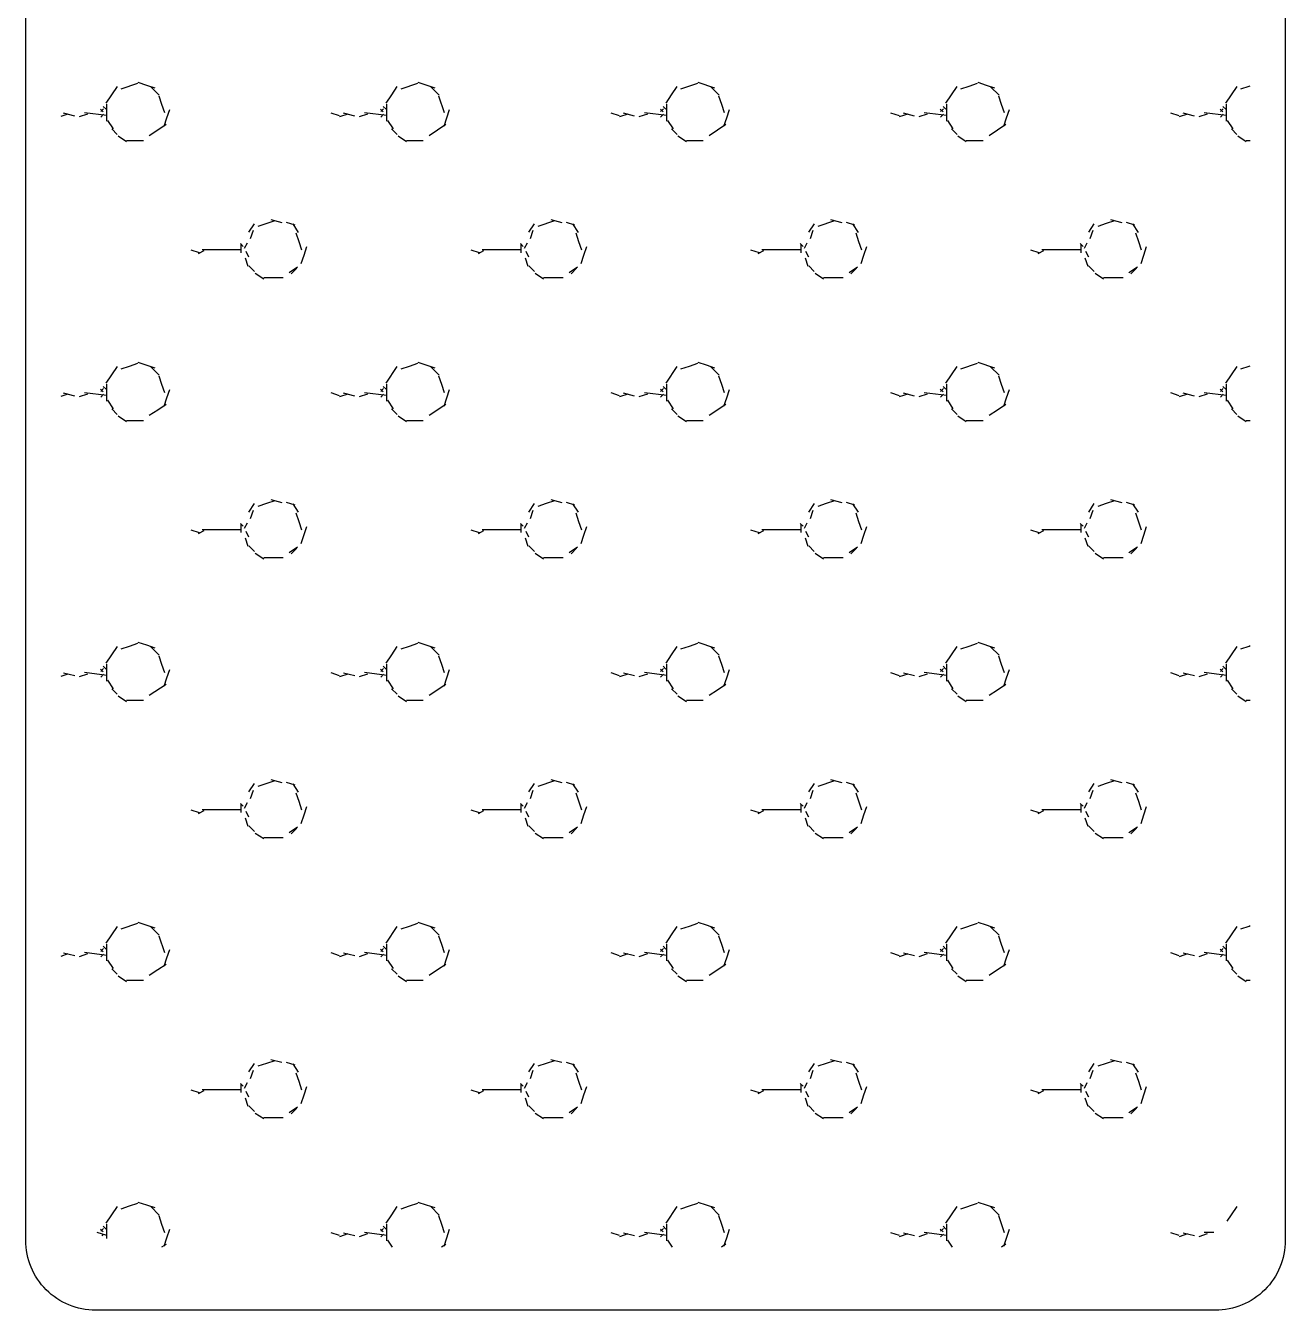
# Model space of a CAD drawing. Header units: inches. Extents: x 8.1 to 50.6, y 12.7 to 37.5.
# Drawn here: x 17.812 to 18.712, y 26.93 to 27.848 of the extents above; entities that cross this region are included whole.
import ezdxf

# ---------------------------------------------------------------- set-up
doc = ezdxf.new("R2010")
doc.units = ezdxf.units.IN
doc.header["$MEASUREMENT"] = 0
doc.layers.add('1', color=1, linetype='Continuous')
doc.layers.add('4', color=4, linetype='Continuous')

msp = doc.modelspace()

# ---------------------------------------------------------------- linework, layer by layer
at = {"layer": '1'}
for p, q in [((17.88035, 27.80264), (17.89235, 27.80664)), ((17.89239, 27.80743), (17.89839, 27.80543)), ((18.08035, 27.80264), (18.09235, 27.80664)), ((18.09239, 27.80743), (18.10439, 27.80343)), ((18.28035, 27.80264), (18.29235, 27.80664)), ((18.29239, 27.80743), (18.30439, 27.80343)), ((18.48635, 27.80464), (18.49235, 27.80664)), ((18.49239, 27.80743), (18.49839, 27.80543)), ((17.86971, 27.79237), (17.87771, 27.80437)), ((17.89839, 27.80543), (17.90439, 27.80343)), ((17.90163, 27.80416), (17.90763, 27.79816)), ((17.90724, 27.79772), (17.90924, 27.79172)), ((18.06971, 27.79237), (18.07371, 27.79837)), ((18.07371, 27.79837), (18.07771, 27.80437)), ((18.10163, 27.80416), (18.10763, 27.79816)), ((18.10724, 27.79772), (18.11124, 27.78572)), ((18.26971, 27.79237), (18.27371, 27.79837)), ((18.27371, 27.79837), (18.27771, 27.80437)), ((18.30163, 27.80416), (18.30763, 27.79816)), ((18.30724, 27.79772), (18.30924, 27.79172)), ((18.46971, 27.79237), (18.47771, 27.80437)), ((18.48035, 27.80264), (18.48635, 27.80464)), ((18.49839, 27.80543), (18.50439, 27.80343)), ((18.50163, 27.80416), (18.50763, 27.79816)), ((18.50724, 27.79772), (18.50924, 27.79172)), ((18.66971, 27.79237), (18.67371, 27.79837)), ((18.67371, 27.79837), (18.67771, 27.80437)), ((18.68035, 27.80264), (18.68635, 27.80464)), ((18.68635, 27.80464), (18.68717, 27.80491)), ((17.86563, 27.78816), (17.86763, 27.78616)), ((17.86784, 27.78852), (17.86584, 27.78652)), ((17.86963, 27.78816), (17.86763, 27.79016)), ((17.87024, 27.77964), (17.87024, 27.79164)), ((17.90924, 27.79172), (17.91124, 27.78572)), ((18.06563, 27.78816), (18.06763, 27.78616)), ((18.06784, 27.78852), (18.06584, 27.78652)), ((18.06963, 27.78816), (18.06763, 27.79016)), ((18.07024, 27.77964), (18.07024, 27.79164)), ((18.26563, 27.78816), (18.26763, 27.78616)), ((18.26784, 27.78852), (18.26584, 27.78652)), ((18.26963, 27.78816), (18.26763, 27.79016)), ((18.27024, 27.77964), (18.27024, 27.79164)), ((18.30924, 27.79172), (18.31124, 27.78572)), ((18.46563, 27.78816), (18.46763, 27.78616)), ((18.46784, 27.78852), (18.46584, 27.78652)), ((18.46963, 27.78816), (18.46763, 27.79016)), ((18.47024, 27.77964), (18.47024, 27.79164)), ((18.50924, 27.79172), (18.51124, 27.78572)), ((18.66563, 27.78816), (18.66763, 27.78616)), ((18.66784, 27.78852), (18.66584, 27.78652)), ((18.66963, 27.78816), (18.66763, 27.79016)), ((18.67024, 27.77964), (18.67024, 27.79164)), ((17.84235, 27.78464), (17.83717, 27.78291)), ((17.84728, 27.78326), (17.83928, 27.78526)), ((17.85635, 27.78464), (17.85035, 27.78264)), ((17.87024, 27.78364), (17.85424, 27.78564)), ((17.86584, 27.78252), (17.86784, 27.78452)), ((17.87496, 27.77417), (17.87096, 27.78017)), ((17.91283, 27.78172), (17.91083, 27.77572)), ((17.91483, 27.78772), (17.91283, 27.78172)), ((18.03639, 27.78343), (18.03039, 27.78543)), ((18.04235, 27.78464), (18.03635, 27.78264)), ((18.04728, 27.78326), (18.03928, 27.78526)), ((18.05635, 27.78464), (18.05035, 27.78264)), ((18.07024, 27.78364), (18.05424, 27.78564)), ((18.06584, 27.78252), (18.06784, 27.78452)), ((18.07496, 27.77417), (18.07096, 27.78017)), ((18.11283, 27.78172), (18.11083, 27.77572)), ((18.11483, 27.78772), (18.11283, 27.78172)), ((18.23639, 27.78343), (18.23039, 27.78543)), ((18.24235, 27.78464), (18.23635, 27.78264)), ((18.24728, 27.78326), (18.23928, 27.78526)), ((18.25635, 27.78464), (18.25035, 27.78264)), ((18.27024, 27.78364), (18.25424, 27.78564)), ((18.26584, 27.78252), (18.26784, 27.78452)), ((18.27496, 27.77417), (18.27096, 27.78017)), ((18.31283, 27.78172), (18.31083, 27.77572)), ((18.31483, 27.78772), (18.31283, 27.78172)), ((18.43639, 27.78343), (18.43039, 27.78543)), ((18.44235, 27.78464), (18.43635, 27.78264)), ((18.44728, 27.78326), (18.43928, 27.78526)), ((18.45635, 27.78464), (18.45035, 27.78264)), ((18.47024, 27.78364), (18.45424, 27.78564)), ((18.46584, 27.78252), (18.46784, 27.78452)), ((18.47496, 27.77417), (18.47096, 27.78017)), ((18.51283, 27.78172), (18.51083, 27.77572)), ((18.51483, 27.78772), (18.51283, 27.78172)), ((18.63639, 27.78343), (18.63039, 27.78543)), ((18.64235, 27.78464), (18.63635, 27.78264)), ((18.64728, 27.78326), (18.63928, 27.78526)), ((18.65635, 27.78464), (18.65035, 27.78264)), ((18.67024, 27.78364), (18.65424, 27.78564)), ((18.66584, 27.78252), (18.66784, 27.78452)), ((18.67496, 27.77417), (18.67096, 27.78017)), ((17.87763, 27.77016), (17.87363, 27.77416)), ((17.90648, 27.77323), (17.90048, 27.76923)), ((17.91248, 27.77723), (17.90648, 27.77323)), ((18.07763, 27.77016), (18.07363, 27.77416)), ((18.11248, 27.77723), (18.10048, 27.76923)), ((18.27763, 27.77016), (18.27363, 27.77416)), ((18.31248, 27.77723), (18.30048, 27.76923)), ((18.47763, 27.77016), (18.47363, 27.77416)), ((18.50648, 27.77323), (18.50048, 27.76923)), ((18.51248, 27.77723), (18.50648, 27.77323)), ((18.67763, 27.77016), (18.67363, 27.77416)), ((17.88424, 27.76481), (17.87824, 27.76881)), ((17.89624, 27.76564), (17.88424, 27.76564)), ((18.08424, 27.7648), (18.07823, 27.76881)), ((18.09624, 27.76564), (18.08424, 27.76564)), ((18.28423, 27.7648), (18.27823, 27.7688)), ((18.29624, 27.76564), (18.28424, 27.76564)), ((18.48423, 27.7648), (18.47823, 27.7688)), ((18.49624, 27.76564), (18.48424, 27.76564)), ((18.68423, 27.7648), (18.67823, 27.7688)), ((18.68717, 27.76564), (18.68424, 27.76564)), ((17.97171, 27.70037), (17.97571, 27.70637)), ((17.97835, 27.70464), (17.99035, 27.70864)), ((17.98728, 27.70926), (17.99528, 27.70726)), ((17.99839, 27.70743), (18.00439, 27.70543)), ((18.00296, 27.70617), (18.00696, 27.70017)), ((18.17171, 27.70037), (18.17571, 27.70637)), ((18.17835, 27.70464), (18.19035, 27.70864)), ((18.18728, 27.70926), (18.19528, 27.70726)), ((18.19839, 27.70743), (18.20439, 27.70543)), ((18.20296, 27.70617), (18.20696, 27.70017)), ((18.37171, 27.70037), (18.37571, 27.70637)), ((18.37835, 27.70464), (18.39035, 27.70864)), ((18.38728, 27.70926), (18.39528, 27.70726)), ((18.39839, 27.70743), (18.40439, 27.70543)), ((18.40296, 27.70617), (18.40696, 27.70017)), ((18.57171, 27.70037), (18.57571, 27.70637)), ((18.57835, 27.70464), (18.58435, 27.70664)), ((18.58435, 27.70664), (18.59035, 27.70864)), ((18.58728, 27.70926), (18.59528, 27.70726)), ((18.59839, 27.70743), (18.60439, 27.70543)), ((18.60296, 27.70617), (18.60696, 27.70017)), ((17.97283, 27.69572), (17.97483, 27.70172)), ((18.00524, 27.69972), (18.00724, 27.69372)), ((18.17283, 27.69572), (18.17483, 27.70172)), ((18.20524, 27.69972), (18.20724, 27.69372)), ((18.37283, 27.69572), (18.37483, 27.70172)), ((18.40524, 27.69972), (18.40724, 27.69372)), ((18.57283, 27.69572), (18.57483, 27.70172)), ((18.60524, 27.69972), (18.60724, 27.69372)), ((17.93639, 27.68543), (17.93039, 27.68743)), ((17.96624, 27.68764), (17.93824, 27.68764)), ((17.96763, 27.69016), (17.96563, 27.69216)), ((17.96624, 27.68564), (17.96624, 27.69164)), ((17.96862, 27.68877), (17.97062, 27.69277)), ((18.00724, 27.69372), (18.00924, 27.68772)), ((18.01283, 27.68972), (18.01083, 27.68372)), ((18.13639, 27.68543), (18.13039, 27.68743)), ((18.16624, 27.68764), (18.13824, 27.68764)), ((18.16763, 27.69016), (18.16563, 27.69216)), ((18.16624, 27.68564), (18.16624, 27.69164)), ((18.16862, 27.68877), (18.17062, 27.69277)), ((18.20724, 27.69372), (18.20924, 27.68772)), ((18.21283, 27.68972), (18.21083, 27.68372)), ((18.33639, 27.68543), (18.33039, 27.68743)), ((18.36624, 27.68764), (18.33824, 27.68764)), ((18.36763, 27.69016), (18.36563, 27.69216)), ((18.36624, 27.68564), (18.36624, 27.69164)), ((18.36862, 27.68877), (18.37063, 27.69277)), ((18.40724, 27.69372), (18.40924, 27.68772)), ((18.41283, 27.68972), (18.41083, 27.68372)), ((18.53639, 27.68543), (18.53039, 27.68743)), ((18.56624, 27.68764), (18.53824, 27.68764)), ((18.56763, 27.69016), (18.56563, 27.69216)), ((18.56624, 27.68564), (18.56624, 27.69164)), ((18.56863, 27.68877), (18.57063, 27.69277)), ((18.60724, 27.69372), (18.60924, 27.68772)), ((18.61283, 27.68972), (18.61083, 27.68372)), ((17.93937, 27.68686), (17.93537, 27.68486)), ((17.96624, 27.68564), (17.96624, 27.68564)), ((17.97124, 27.67572), (17.96924, 27.68172)), ((17.97168, 27.68248), (17.96968, 27.68648)), ((18.01083, 27.68372), (18.00883, 27.67772)), ((18.13937, 27.68686), (18.13537, 27.68486)), ((18.16624, 27.68564), (18.16624, 27.68564)), ((18.17124, 27.67572), (18.16924, 27.68172)), ((18.17168, 27.68248), (18.16968, 27.68648)), ((18.21083, 27.68372), (18.20883, 27.67772)), ((18.33937, 27.68686), (18.33537, 27.68486)), ((18.36624, 27.68564), (18.36624, 27.68564)), ((18.37124, 27.67572), (18.36924, 27.68172)), ((18.37168, 27.68248), (18.36968, 27.68648)), ((18.41083, 27.68372), (18.40883, 27.67772)), ((18.53937, 27.68686), (18.53537, 27.68486)), ((18.56624, 27.68564), (18.56624, 27.68564)), ((18.57124, 27.67572), (18.56924, 27.68172)), ((18.57168, 27.68248), (18.56968, 27.68648)), ((18.61083, 27.68372), (18.60883, 27.67772)), ((17.97563, 27.67216), (17.97163, 27.67616)), ((17.98224, 27.66681), (17.97624, 27.67081)), ((18.00648, 27.67523), (18.00048, 27.67123)), ((18.00584, 27.67452), (18.00184, 27.67052)), ((18.17563, 27.67216), (18.17163, 27.67616)), ((18.18224, 27.6668), (18.17623, 27.67081)), ((18.20648, 27.67523), (18.20048, 27.67123)), ((18.20584, 27.67452), (18.20184, 27.67052)), ((18.37563, 27.67216), (18.37163, 27.67616)), ((18.38223, 27.6668), (18.37623, 27.6708)), ((18.40648, 27.67523), (18.40048, 27.67123)), ((18.40584, 27.67452), (18.40184, 27.67052)), ((18.57563, 27.67216), (18.57163, 27.67616)), ((18.58223, 27.6668), (18.57623, 27.6708)), ((18.60648, 27.67523), (18.60048, 27.67123)), ((18.60584, 27.67452), (18.60184, 27.67052)), ((17.99624, 27.66764), (17.98224, 27.66764)), ((18.19624, 27.66764), (18.18224, 27.66764)), ((18.39624, 27.66764), (18.38224, 27.66764)), ((18.59624, 27.66764), (18.58224, 27.66764)), ((17.88035, 27.60264), (17.88635, 27.60464)), ((17.88635, 27.60464), (17.89235, 27.60664)), ((17.89239, 27.60743), (17.90439, 27.60343)), ((18.08035, 27.60264), (18.08635, 27.60464)), ((18.08635, 27.60464), (18.09235, 27.60664)), ((18.09239, 27.60743), (18.10439, 27.60343)), ((18.28035, 27.60264), (18.28635, 27.60464)), ((18.28635, 27.60464), (18.29235, 27.60664)), ((18.29239, 27.60743), (18.29839, 27.60543)), ((18.29839, 27.60543), (18.30439, 27.60343)), ((18.48035, 27.60264), (18.49235, 27.60664)), ((18.49239, 27.60743), (18.50439, 27.60343)), ((18.68035, 27.60264), (18.68635, 27.60464)), ((18.68635, 27.60464), (18.68717, 27.60491)), ((17.86971, 27.59237), (17.87371, 27.59837)), ((17.87371, 27.59837), (17.87771, 27.60437)), ((17.90163, 27.60416), (17.90763, 27.59816)), ((17.90724, 27.59772), (17.90924, 27.59172)), ((18.06971, 27.59237), (18.07771, 27.60437)), ((18.10163, 27.60416), (18.10763, 27.59816)), ((18.10724, 27.59772), (18.10924, 27.59172)), ((18.26971, 27.59237), (18.27771, 27.60437)), ((18.30163, 27.60416), (18.30763, 27.59816)), ((18.30724, 27.59772), (18.30924, 27.59172)), ((18.46971, 27.59237), (18.47371, 27.59837)), ((18.47371, 27.59837), (18.47771, 27.60437)), ((18.50163, 27.60416), (18.50763, 27.59816)), ((18.50724, 27.59772), (18.50924, 27.59172)), ((18.66971, 27.59237), (18.67371, 27.59837)), ((18.67371, 27.59837), (18.67771, 27.60437)), ((17.86563, 27.58816), (17.86763, 27.58616)), ((17.86784, 27.58852), (17.86584, 27.58652)), ((17.86963, 27.58816), (17.86763, 27.59016)), ((17.87024, 27.57964), (17.87024, 27.59164)), ((17.90924, 27.59172), (17.91124, 27.58572)), ((17.91483, 27.58772), (17.91283, 27.58172)), ((18.06563, 27.58816), (18.06763, 27.58616)), ((18.06784, 27.58852), (18.06584, 27.58652)), ((18.06963, 27.58816), (18.06763, 27.59016)), ((18.07024, 27.57964), (18.07024, 27.59164)), ((18.10924, 27.59172), (18.11124, 27.58572)), ((18.11483, 27.58772), (18.11283, 27.58172)), ((18.26563, 27.58816), (18.26763, 27.58616)), ((18.26784, 27.58852), (18.26584, 27.58652)), ((18.26963, 27.58816), (18.26763, 27.59016)), ((18.27024, 27.57964), (18.27024, 27.59164)), ((18.30924, 27.59172), (18.31124, 27.58572)), ((18.31483, 27.58772), (18.31283, 27.58172)), ((18.46563, 27.58816), (18.46763, 27.58616)), ((18.46784, 27.58852), (18.46584, 27.58652)), ((18.46963, 27.58816), (18.46763, 27.59016)), ((18.47024, 27.57964), (18.47024, 27.59164)), ((18.50924, 27.59172), (18.51124, 27.58572)), ((18.51483, 27.58772), (18.51283, 27.58172)), ((18.66563, 27.58816), (18.66763, 27.58616)), ((18.66784, 27.58852), (18.66584, 27.58652)), ((18.66963, 27.58816), (18.66763, 27.59016)), ((18.67024, 27.57964), (18.67024, 27.59164)), ((17.84235, 27.58464), (17.83717, 27.58291)), ((17.84728, 27.58326), (17.83928, 27.58526)), ((17.85635, 27.58464), (17.85035, 27.58264)), ((17.87024, 27.58364), (17.85424, 27.58564)), ((17.86584, 27.58252), (17.86784, 27.58452)), ((17.87496, 27.57417), (17.87096, 27.58017)), ((17.91248, 27.57723), (17.90648, 27.57323)), ((17.91283, 27.58172), (17.91083, 27.57572)), ((18.03639, 27.58343), (18.03039, 27.58543)), ((18.04235, 27.58464), (18.03635, 27.58264)), ((18.04728, 27.58326), (18.03928, 27.58526)), ((18.05635, 27.58464), (18.05035, 27.58264)), ((18.07024, 27.58364), (18.05424, 27.58564)), ((18.06584, 27.58252), (18.06784, 27.58452)), ((18.07496, 27.57417), (18.07096, 27.58017)), ((18.11248, 27.57723), (18.10048, 27.56923)), ((18.11283, 27.58172), (18.11083, 27.57572)), ((18.23639, 27.58343), (18.23039, 27.58543)), ((18.24235, 27.58464), (18.23635, 27.58264)), ((18.24728, 27.58326), (18.23928, 27.58526)), ((18.25635, 27.58464), (18.25035, 27.58264)), ((18.27024, 27.58364), (18.25424, 27.58564)), ((18.26584, 27.58252), (18.26784, 27.58452)), ((18.27496, 27.57417), (18.27096, 27.58017)), ((18.31248, 27.57723), (18.30048, 27.56923)), ((18.31283, 27.58172), (18.31083, 27.57572)), ((18.43639, 27.58343), (18.43039, 27.58543)), ((18.44235, 27.58464), (18.43635, 27.58264)), ((18.44728, 27.58326), (18.43928, 27.58526)), ((18.45635, 27.58464), (18.45035, 27.58264)), ((18.47024, 27.58364), (18.45424, 27.58564)), ((18.46584, 27.58252), (18.46784, 27.58452)), ((18.47496, 27.57417), (18.47096, 27.58017)), ((18.51248, 27.57723), (18.50648, 27.57323)), ((18.51283, 27.58172), (18.51083, 27.57572)), ((18.63639, 27.58343), (18.63039, 27.58543)), ((18.64235, 27.58464), (18.63635, 27.58264)), ((18.64728, 27.58326), (18.63928, 27.58526)), ((18.65635, 27.58464), (18.65035, 27.58264)), ((18.67024, 27.58364), (18.65424, 27.58564)), ((18.66584, 27.58252), (18.66784, 27.58452)), ((18.67496, 27.57417), (18.67096, 27.58017)), ((17.87763, 27.57016), (17.87363, 27.57416)), ((17.88424, 27.56481), (17.87824, 27.56881)), ((17.90648, 27.57323), (17.90048, 27.56923)), ((18.07763, 27.57016), (18.07363, 27.57416)), ((18.08424, 27.5648), (18.07823, 27.5688)), ((18.27763, 27.57016), (18.27363, 27.57416)), ((18.28423, 27.5648), (18.27823, 27.5688)), ((18.47763, 27.57016), (18.47363, 27.57416)), ((18.48423, 27.5648), (18.47823, 27.5688)), ((18.50648, 27.57323), (18.50048, 27.56923)), ((18.67763, 27.57016), (18.67363, 27.57416)), ((18.68423, 27.5648), (18.67823, 27.5688)), ((17.89624, 27.56564), (17.88424, 27.56564)), ((18.09624, 27.56564), (18.08424, 27.56564)), ((18.29624, 27.56564), (18.28424, 27.56564)), ((18.49624, 27.56564), (18.48424, 27.56564)), ((18.68717, 27.56564), (18.68424, 27.56564)), ((17.97171, 27.50037), (17.97571, 27.50637)), ((17.97835, 27.50464), (17.98435, 27.50664)), ((17.98435, 27.50664), (17.99035, 27.50864)), ((17.98728, 27.50926), (17.99528, 27.50726)), ((17.99839, 27.50743), (18.00439, 27.50543)), ((18.00296, 27.50617), (18.00696, 27.50017)), ((18.17171, 27.50037), (18.17571, 27.50637)), ((18.17835, 27.50464), (18.18435, 27.50664)), ((18.18435, 27.50664), (18.19035, 27.50864)), ((18.18728, 27.50926), (18.19528, 27.50726)), ((18.19839, 27.50743), (18.20439, 27.50543)), ((18.20296, 27.50617), (18.20696, 27.50017)), ((18.37171, 27.50037), (18.37571, 27.50637)), ((18.37835, 27.50464), (18.38435, 27.50664)), ((18.38435, 27.50664), (18.39035, 27.50864)), ((18.38728, 27.50926), (18.39528, 27.50726)), ((18.39839, 27.50743), (18.40439, 27.50543)), ((18.40296, 27.50617), (18.40696, 27.50017)), ((18.57171, 27.50037), (18.57571, 27.50637)), ((18.57835, 27.50464), (18.58435, 27.50664)), ((18.58435, 27.50664), (18.59035, 27.50864)), ((18.58728, 27.50926), (18.59528, 27.50726)), ((18.59839, 27.50743), (18.60439, 27.50543)), ((18.60296, 27.50617), (18.60696, 27.50017)), ((17.97283, 27.49572), (17.97483, 27.50172)), ((18.00524, 27.49972), (18.00724, 27.49372)), ((18.17283, 27.49572), (18.17483, 27.50172)), ((18.20524, 27.49972), (18.20724, 27.49372)), ((18.37283, 27.49572), (18.37483, 27.50172)), ((18.40524, 27.49972), (18.40724, 27.49372)), ((18.57283, 27.49572), (18.57483, 27.50172)), ((18.60524, 27.49972), (18.60924, 27.48772)), ((17.93639, 27.48543), (17.93039, 27.48743)), ((17.93937, 27.48686), (17.93537, 27.48486)), ((17.96624, 27.48764), (17.93824, 27.48764)), ((17.96763, 27.49016), (17.96563, 27.49216)), ((17.96624, 27.48564), (17.96624, 27.49164)), ((17.96624, 27.48564), (17.96624, 27.48564)), ((17.96862, 27.48877), (17.97062, 27.49277)), ((17.97168, 27.48248), (17.96968, 27.48648)), ((18.00724, 27.49372), (18.00924, 27.48772)), ((18.01283, 27.48972), (18.00883, 27.47772)), ((18.13639, 27.48543), (18.13039, 27.48743)), ((18.13937, 27.48686), (18.13537, 27.48486)), ((18.16624, 27.48764), (18.13824, 27.48764)), ((18.16763, 27.49016), (18.16563, 27.49216)), ((18.16624, 27.48564), (18.16624, 27.49164)), ((18.16624, 27.48564), (18.16624, 27.48564)), ((18.16862, 27.48877), (18.17062, 27.49277)), ((18.17168, 27.48248), (18.16968, 27.48648)), ((18.20724, 27.49372), (18.20924, 27.48772)), ((18.21283, 27.48972), (18.21083, 27.48372)), ((18.33639, 27.48543), (18.33039, 27.48743)), ((18.33937, 27.48686), (18.33537, 27.48486)), ((18.36624, 27.48764), (18.33824, 27.48764)), ((18.36763, 27.49016), (18.36563, 27.49216)), ((18.36624, 27.48564), (18.36624, 27.49164)), ((18.36624, 27.48564), (18.36624, 27.48564)), ((18.36862, 27.48877), (18.37063, 27.49277)), ((18.37168, 27.48248), (18.36968, 27.48648)), ((18.40724, 27.49372), (18.40924, 27.48772)), ((18.41283, 27.48972), (18.41083, 27.48372)), ((18.53639, 27.48543), (18.53039, 27.48743)), ((18.53937, 27.48686), (18.53537, 27.48486)), ((18.56624, 27.48764), (18.53824, 27.48764)), ((18.56763, 27.49016), (18.56563, 27.49216)), ((18.56624, 27.48564), (18.56624, 27.49164)), ((18.56624, 27.48564), (18.56624, 27.48564)), ((18.56863, 27.48877), (18.57063, 27.49277)), ((18.57168, 27.48248), (18.56968, 27.48648)), ((18.61283, 27.48972), (18.61083, 27.48372)), ((17.97124, 27.47572), (17.96924, 27.48172)), ((17.97563, 27.47216), (17.97163, 27.47616)), ((18.17124, 27.47572), (18.16924, 27.48172)), ((18.17563, 27.47216), (18.17163, 27.47616)), ((18.21083, 27.48372), (18.20883, 27.47772)), ((18.37124, 27.47572), (18.36924, 27.48172)), ((18.37563, 27.47216), (18.37163, 27.47616)), ((18.41083, 27.48372), (18.40883, 27.47772)), ((18.57124, 27.47572), (18.56924, 27.48172)), ((18.57563, 27.47216), (18.57163, 27.47616)), ((18.61083, 27.48372), (18.60883, 27.47772)), ((17.98224, 27.46681), (17.97624, 27.47081)), ((17.99624, 27.46764), (17.98224, 27.46764)), ((18.00648, 27.47523), (18.00048, 27.47123)), ((18.00584, 27.47452), (18.00184, 27.47052)), ((18.18224, 27.4668), (18.17623, 27.4708)), ((18.19624, 27.46764), (18.18224, 27.46764)), ((18.20648, 27.47523), (18.20048, 27.47123)), ((18.20584, 27.47452), (18.20184, 27.47052)), ((18.38223, 27.4668), (18.37623, 27.4708)), ((18.39624, 27.46764), (18.38224, 27.46764)), ((18.40648, 27.47523), (18.40048, 27.47123)), ((18.40584, 27.47452), (18.40184, 27.47052)), ((18.58223, 27.4668), (18.57623, 27.4708)), ((18.59624, 27.46764), (18.58224, 27.46764)), ((18.60648, 27.47523), (18.60048, 27.47123)), ((18.60584, 27.47452), (18.60184, 27.47052)), ((17.87371, 27.39837), (17.87771, 27.40437)), ((17.88035, 27.40264), (17.88635, 27.40464)), ((17.88635, 27.40464), (17.89235, 27.40664)), ((17.89239, 27.40743), (17.89839, 27.40543)), ((17.89839, 27.40543), (17.90439, 27.40343)), ((17.90163, 27.40416), (17.90763, 27.39816)), ((18.07371, 27.39837), (18.07771, 27.40437)), ((18.08035, 27.40264), (18.08635, 27.40464)), ((18.08635, 27.40464), (18.09235, 27.40664)), ((18.09239, 27.40743), (18.10439, 27.40343)), ((18.10163, 27.40416), (18.10763, 27.39816)), ((18.27371, 27.39837), (18.27771, 27.40437)), ((18.28035, 27.40264), (18.28635, 27.40464)), ((18.28635, 27.40464), (18.29235, 27.40664)), ((18.29239, 27.40743), (18.30439, 27.40343)), ((18.30163, 27.40416), (18.30763, 27.39816)), ((18.47371, 27.39837), (18.47771, 27.40437)), ((18.48035, 27.40264), (18.48635, 27.40464)), ((18.48635, 27.40464), (18.49235, 27.40664)), ((18.49239, 27.40743), (18.50439, 27.40343)), ((18.50163, 27.40416), (18.50763, 27.39816)), ((18.67371, 27.39837), (18.67771, 27.40437)), ((18.68035, 27.40264), (18.68635, 27.40464)), ((18.68635, 27.40464), (18.68717, 27.40491)), ((17.86971, 27.39237), (17.87371, 27.39837)), ((17.90724, 27.39772), (17.90924, 27.39172)), ((18.06971, 27.39237), (18.07371, 27.39837)), ((18.10724, 27.39772), (18.10924, 27.39172)), ((18.26971, 27.39237), (18.27371, 27.39837)), ((18.30724, 27.39772), (18.30924, 27.39172)), ((18.46971, 27.39237), (18.47371, 27.39837)), ((18.50724, 27.39772), (18.50924, 27.39172)), ((18.66971, 27.39237), (18.67371, 27.39837)), ((17.84235, 27.38464), (17.83717, 27.38291)), ((17.84728, 27.38326), (17.83928, 27.38526)), ((17.85635, 27.38464), (17.85035, 27.38264)), ((17.87024, 27.38364), (17.85424, 27.38564)), ((17.86563, 27.38816), (17.86763, 27.38616)), ((17.86784, 27.38852), (17.86584, 27.38652)), ((17.86584, 27.38252), (17.86784, 27.38452)), ((17.86963, 27.38816), (17.86763, 27.39016)), ((17.87024, 27.37964), (17.87024, 27.39164)), ((17.90924, 27.39172), (17.91124, 27.38572)), ((17.91483, 27.38772), (17.91283, 27.38172)), ((18.03639, 27.38343), (18.03039, 27.38543)), ((18.04235, 27.38464), (18.03635, 27.38264)), ((18.04728, 27.38326), (18.03928, 27.38526)), ((18.05635, 27.38464), (18.05035, 27.38264)), ((18.07024, 27.38364), (18.05424, 27.38564)), ((18.06563, 27.38816), (18.06763, 27.38616)), ((18.06784, 27.38852), (18.06584, 27.38652)), ((18.06584, 27.38252), (18.06784, 27.38452)), ((18.06963, 27.38816), (18.06763, 27.39016)), ((18.07024, 27.37964), (18.07024, 27.39164)), ((18.10924, 27.39172), (18.11124, 27.38572)), ((18.11483, 27.38772), (18.11283, 27.38172)), ((18.23639, 27.38343), (18.23039, 27.38543)), ((18.24235, 27.38464), (18.23635, 27.38264)), ((18.24728, 27.38326), (18.23928, 27.38526)), ((18.25635, 27.38464), (18.25035, 27.38264)), ((18.27024, 27.38364), (18.25424, 27.38564)), ((18.26563, 27.38816), (18.26763, 27.38616)), ((18.26784, 27.38852), (18.26584, 27.38652)), ((18.26584, 27.38252), (18.26784, 27.38452)), ((18.26963, 27.38816), (18.26763, 27.39016)), ((18.27024, 27.37964), (18.27024, 27.39164)), ((18.30924, 27.39172), (18.31124, 27.38572)), ((18.31483, 27.38772), (18.31283, 27.38172)), ((18.43639, 27.38343), (18.43039, 27.38543)), ((18.44235, 27.38464), (18.43635, 27.38264)), ((18.44728, 27.38326), (18.43928, 27.38526)), ((18.45635, 27.38464), (18.45035, 27.38264)), ((18.47024, 27.38364), (18.45424, 27.38564)), ((18.46563, 27.38816), (18.46763, 27.38616)), ((18.46784, 27.38852), (18.46584, 27.38652)), ((18.46584, 27.38252), (18.46784, 27.38452)), ((18.46963, 27.38816), (18.46763, 27.39016)), ((18.47024, 27.37964), (18.47024, 27.39164)), ((18.50924, 27.39172), (18.51124, 27.38572)), ((18.51483, 27.38772), (18.51283, 27.38172)), ((18.63639, 27.38343), (18.63039, 27.38543)), ((18.64235, 27.38464), (18.63635, 27.38264)), ((18.64728, 27.38326), (18.63928, 27.38526)), ((18.65635, 27.38464), (18.65035, 27.38264)), ((18.67024, 27.38364), (18.65424, 27.38564)), ((18.66563, 27.38816), (18.66763, 27.38616)), ((18.66784, 27.38852), (18.66584, 27.38652)), ((18.66584, 27.38252), (18.66784, 27.38452)), ((18.66963, 27.38816), (18.66763, 27.39016)), ((18.67024, 27.37964), (18.67024, 27.39164)), ((17.87496, 27.37417), (17.87096, 27.38017)), ((17.91248, 27.37723), (17.90048, 27.36923)), ((17.91283, 27.38172), (17.91083, 27.37572)), ((18.07496, 27.37417), (18.07096, 27.38017)), ((18.11248, 27.37723), (18.10048, 27.36923)), ((18.11283, 27.38172), (18.11083, 27.37572)), ((18.27496, 27.37417), (18.27096, 27.38017)), ((18.31248, 27.37723), (18.30648, 27.37323)), ((18.31283, 27.38172), (18.31083, 27.37572)), ((18.47496, 27.37417), (18.47096, 27.38017)), ((18.51248, 27.37724), (18.50648, 27.37323)), ((18.51283, 27.38172), (18.51083, 27.37572)), ((18.67496, 27.37417), (18.67096, 27.38017)), ((17.87763, 27.37016), (17.87363, 27.37416)), ((17.88424, 27.3648), (17.87824, 27.36881)), ((18.07763, 27.37016), (18.07363, 27.37416)), ((18.08424, 27.3648), (18.07823, 27.3688)), ((18.27763, 27.37016), (18.27363, 27.37416)), ((18.28423, 27.3648), (18.27823, 27.3688)), ((18.30648, 27.37323), (18.30048, 27.36923)), ((18.47763, 27.37016), (18.47363, 27.37416)), ((18.48423, 27.3648), (18.47823, 27.3688)), ((18.50648, 27.37323), (18.50048, 27.36923)), ((18.67763, 27.37016), (18.67363, 27.37416)), ((18.68423, 27.3648), (18.67823, 27.3688)), ((17.89624, 27.36564), (17.88424, 27.36564)), ((18.09624, 27.36564), (18.08424, 27.36564)), ((18.29624, 27.36564), (18.28424, 27.36564)), ((18.49624, 27.36564), (18.48424, 27.36564)), ((18.68717, 27.36564), (18.68424, 27.36564)), ((17.97171, 27.30037), (17.97571, 27.30637)), ((17.97283, 27.29572), (17.97483, 27.30172)), ((17.97835, 27.30464), (17.99035, 27.30864)), ((17.98728, 27.30926), (17.99528, 27.30726)), ((17.99839, 27.30743), (18.00439, 27.30543)), ((18.00296, 27.30617), (18.00696, 27.30017)), ((18.17171, 27.30037), (18.17571, 27.30637)), ((18.17283, 27.29572), (18.17483, 27.30172)), ((18.17835, 27.30464), (18.19035, 27.30864)), ((18.18728, 27.30926), (18.19528, 27.30726)), ((18.19839, 27.30743), (18.20439, 27.30543)), ((18.20296, 27.30617), (18.20696, 27.30017)), ((18.37171, 27.30037), (18.37571, 27.30637)), ((18.37283, 27.29572), (18.37483, 27.30172)), ((18.37835, 27.30464), (18.39035, 27.30864)), ((18.38728, 27.30926), (18.39528, 27.30726)), ((18.39839, 27.30743), (18.40439, 27.30543)), ((18.40296, 27.30617), (18.40696, 27.30017)), ((18.57171, 27.30037), (18.57571, 27.30637)), ((18.57283, 27.29572), (18.57483, 27.30172)), ((18.57835, 27.30464), (18.58435, 27.30664)), ((18.58435, 27.30664), (18.59035, 27.30864)), ((18.58728, 27.30926), (18.59528, 27.30726)), ((18.59839, 27.30743), (18.60439, 27.30543)), ((18.60296, 27.30617), (18.60696, 27.30017)), ((17.96862, 27.28877), (17.97062, 27.29277)), ((18.00524, 27.29972), (18.00724, 27.29372)), ((18.00724, 27.29372), (18.00924, 27.28772)), ((18.16862, 27.28877), (18.17062, 27.29277)), ((18.20524, 27.29972), (18.20924, 27.28772)), ((18.36862, 27.28877), (18.37063, 27.29277)), ((18.40524, 27.29972), (18.40924, 27.28772)), ((18.56863, 27.28877), (18.57063, 27.29277)), ((18.60524, 27.29972), (18.60724, 27.29372)), ((18.60724, 27.29372), (18.60924, 27.28772)), ((17.93639, 27.28543), (17.93039, 27.28743)), ((17.93937, 27.28686), (17.93537, 27.28486)), ((17.96624, 27.28764), (17.93824, 27.28764)), ((17.96763, 27.29016), (17.96563, 27.29216)), ((17.96624, 27.28564), (17.96624, 27.29164)), ((17.96624, 27.28564), (17.96624, 27.28564)), ((17.97168, 27.28248), (17.96968, 27.28648)), ((18.01083, 27.28372), (18.00883, 27.27772)), ((18.01283, 27.28972), (18.01083, 27.28372)), ((18.13639, 27.28543), (18.13039, 27.28743)), ((18.13937, 27.28686), (18.13537, 27.28486)), ((18.16624, 27.28764), (18.13824, 27.28764)), ((18.16763, 27.29016), (18.16563, 27.29216)), ((18.16624, 27.28564), (18.16624, 27.29164)), ((18.16624, 27.28564), (18.16624, 27.28564)), ((18.17168, 27.28248), (18.16968, 27.28648)), ((18.21083, 27.28372), (18.20883, 27.27772)), ((18.21283, 27.28972), (18.21083, 27.28372)), ((18.33639, 27.28543), (18.33039, 27.28743)), ((18.33937, 27.28686), (18.33537, 27.28486)), ((18.36624, 27.28764), (18.33824, 27.28764)), ((18.36763, 27.29016), (18.36563, 27.29216)), ((18.36624, 27.28564), (18.36624, 27.29164)), ((18.36624, 27.28564), (18.36624, 27.28564)), ((18.37168, 27.28248), (18.36968, 27.28648)), ((18.41083, 27.28372), (18.40883, 27.27772)), ((18.41283, 27.28972), (18.41083, 27.28372)), ((18.53639, 27.28543), (18.53039, 27.28743)), ((18.53937, 27.28686), (18.53537, 27.28486)), ((18.56624, 27.28764), (18.53824, 27.28764)), ((18.56763, 27.29016), (18.56563, 27.29216)), ((18.56624, 27.28564), (18.56624, 27.29164)), ((18.56624, 27.28564), (18.56624, 27.28564)), ((18.57168, 27.28248), (18.56968, 27.28648)), ((18.61083, 27.28372), (18.60883, 27.27772)), ((18.61283, 27.28972), (18.61083, 27.28372)), ((17.97124, 27.27572), (17.96924, 27.28172)), ((17.97563, 27.27216), (17.97163, 27.27616)), ((18.00648, 27.27523), (18.00048, 27.27123)), ((18.00584, 27.27452), (18.00184, 27.27052)), ((18.17124, 27.27572), (18.16924, 27.28172)), ((18.17563, 27.27216), (18.17163, 27.27616)), ((18.20648, 27.27523), (18.20048, 27.27123)), ((18.20584, 27.27452), (18.20184, 27.27052)), ((18.37124, 27.27572), (18.36924, 27.28172)), ((18.37563, 27.27216), (18.37163, 27.27616)), ((18.40648, 27.27523), (18.40048, 27.27123)), ((18.40584, 27.27452), (18.40184, 27.27052)), ((18.57124, 27.27572), (18.56924, 27.28172)), ((18.57563, 27.27216), (18.57163, 27.27616)), ((18.60648, 27.27524), (18.60048, 27.27123)), ((18.60584, 27.27452), (18.60184, 27.27052)), ((17.98224, 27.2668), (17.97624, 27.27081)), ((17.99624, 27.26764), (17.98224, 27.26764)), ((18.18224, 27.2668), (18.17623, 27.2708)), ((18.19624, 27.26764), (18.18224, 27.26764)), ((18.38223, 27.2668), (18.37623, 27.2708)), ((18.39624, 27.26764), (18.38224, 27.26764)), ((18.58223, 27.2668), (18.57623, 27.2708)), ((18.59624, 27.26764), (18.58224, 27.26764)), ((17.87371, 27.19837), (17.87771, 27.20437)), ((17.88035, 27.20264), (17.89235, 27.20664)), ((17.89239, 27.20743), (17.90439, 27.20343)), ((17.90163, 27.20416), (17.90763, 27.19816)), ((18.06971, 27.19237), (18.07771, 27.20437)), ((18.08035, 27.20264), (18.08635, 27.20464)), ((18.08635, 27.20464), (18.09235, 27.20664)), ((18.09239, 27.20743), (18.10439, 27.20343)), ((18.10163, 27.20416), (18.10763, 27.19816)), ((18.27371, 27.19837), (18.27771, 27.20437)), ((18.28035, 27.20264), (18.28635, 27.20464)), ((18.28635, 27.20464), (18.29235, 27.20664)), ((18.29239, 27.20743), (18.29839, 27.20543)), ((18.29839, 27.20543), (18.30439, 27.20343)), ((18.30163, 27.20416), (18.30763, 27.19816)), ((18.47371, 27.19837), (18.47771, 27.20437)), ((18.48035, 27.20264), (18.49235, 27.20664)), ((18.49239, 27.20743), (18.49839, 27.20543)), ((18.49839, 27.20543), (18.50439, 27.20343)), ((18.50163, 27.20416), (18.50763, 27.19816)), ((18.66971, 27.19237), (18.67771, 27.20437)), ((18.68035, 27.20264), (18.68635, 27.20464)), ((18.68635, 27.20464), (18.68717, 27.20491)), ((17.86971, 27.19237), (17.87371, 27.19837)), ((17.87024, 27.17964), (17.87024, 27.19164)), ((17.90724, 27.19772), (17.91124, 27.18572)), ((18.07024, 27.17964), (18.07024, 27.19164)), ((18.10724, 27.19772), (18.10924, 27.19172)), ((18.10924, 27.19172), (18.11124, 27.18572)), ((18.26971, 27.19237), (18.27371, 27.19837)), ((18.27024, 27.17964), (18.27024, 27.19164)), ((18.30724, 27.19772), (18.30924, 27.19172)), ((18.30924, 27.19172), (18.31124, 27.18572)), ((18.46971, 27.19237), (18.47371, 27.19837)), ((18.47024, 27.17964), (18.47024, 27.19164)), ((18.50724, 27.19772), (18.50924, 27.19172)), ((18.50924, 27.19172), (18.51124, 27.18572)), ((18.67024, 27.17964), (18.67024, 27.19164)), ((17.84235, 27.18464), (17.83717, 27.18291)), ((17.84728, 27.18326), (17.83928, 27.18526)), ((17.85635, 27.18464), (17.85035, 27.18264)), ((17.87024, 27.18364), (17.85424, 27.18564)), ((17.86563, 27.18816), (17.86763, 27.18616)), ((17.86784, 27.18852), (17.86584, 27.18652)), ((17.86584, 27.18252), (17.86784, 27.18452)), ((17.86963, 27.18816), (17.86763, 27.19016)), ((17.91483, 27.18772), (17.91283, 27.18172)), ((18.03639, 27.18343), (18.03039, 27.18543)), ((18.04235, 27.18464), (18.03635, 27.18264)), ((18.04728, 27.18326), (18.03928, 27.18526)), ((18.05635, 27.18464), (18.05035, 27.18264)), ((18.07024, 27.18364), (18.05424, 27.18564)), ((18.06563, 27.18816), (18.06763, 27.18616)), ((18.06784, 27.18852), (18.06584, 27.18652)), ((18.06584, 27.18252), (18.06784, 27.18452)), ((18.06963, 27.18816), (18.06763, 27.19016)), ((18.11483, 27.18772), (18.11283, 27.18172)), ((18.23639, 27.18343), (18.23039, 27.18543)), ((18.24235, 27.18464), (18.23635, 27.18264)), ((18.24728, 27.18326), (18.23928, 27.18526)), ((18.25635, 27.18464), (18.25035, 27.18264)), ((18.27024, 27.18364), (18.25424, 27.18564)), ((18.26563, 27.18816), (18.26763, 27.18616)), ((18.26784, 27.18852), (18.26584, 27.18652)), ((18.26584, 27.18252), (18.26784, 27.18452)), ((18.26963, 27.18816), (18.26763, 27.19016)), ((18.31483, 27.18772), (18.31283, 27.18172)), ((18.43639, 27.18343), (18.43039, 27.18543)), ((18.44235, 27.18464), (18.43635, 27.18264)), ((18.44728, 27.18326), (18.43928, 27.18526)), ((18.45635, 27.18464), (18.45035, 27.18264)), ((18.47024, 27.18364), (18.45424, 27.18564)), ((18.46563, 27.18816), (18.46763, 27.18616)), ((18.46784, 27.18852), (18.46584, 27.18652)), ((18.46584, 27.18252), (18.46784, 27.18452)), ((18.46963, 27.18816), (18.46763, 27.19016)), ((18.51483, 27.18772), (18.51283, 27.18172)), ((18.63639, 27.18343), (18.63039, 27.18543)), ((18.64235, 27.18464), (18.63635, 27.18264)), ((18.64728, 27.18326), (18.63928, 27.18526)), ((18.65635, 27.18464), (18.65035, 27.18264)), ((18.67024, 27.18364), (18.65424, 27.18564)), ((18.66563, 27.18816), (18.66763, 27.18616)), ((18.66784, 27.18852), (18.66584, 27.18652)), ((18.66584, 27.18252), (18.66784, 27.18452)), ((18.66963, 27.18816), (18.66763, 27.19016)), ((17.87496, 27.17417), (17.87096, 27.18017)), ((17.87763, 27.17016), (17.87363, 27.17416)), ((17.90648, 27.17323), (17.90048, 27.16923)), ((17.91248, 27.17723), (17.90648, 27.17323)), ((17.91283, 27.18172), (17.91083, 27.17572)), ((18.07496, 27.17417), (18.07096, 27.18017)), ((18.07763, 27.17016), (18.07363, 27.17416)), ((18.10648, 27.17323), (18.10048, 27.16923)), ((18.11248, 27.17723), (18.10648, 27.17323)), ((18.11283, 27.18172), (18.11083, 27.17572)), ((18.27496, 27.17417), (18.27096, 27.18017)), ((18.27763, 27.17016), (18.27363, 27.17416)), ((18.31248, 27.17723), (18.30048, 27.16923)), ((18.31283, 27.18172), (18.31083, 27.17572)), ((18.47496, 27.17417), (18.47096, 27.18017)), ((18.47763, 27.17016), (18.47363, 27.17416)), ((18.50648, 27.17324), (18.50048, 27.16924)), ((18.51248, 27.17724), (18.50648, 27.17324)), ((18.51283, 27.18172), (18.51083, 27.17572)), ((18.67496, 27.17417), (18.67096, 27.18017)), ((18.67763, 27.17016), (18.67363, 27.17416)), ((17.88424, 27.1648), (17.87824, 27.1688)), ((17.89624, 27.16564), (17.88424, 27.16564)), ((18.08424, 27.1648), (18.07823, 27.1688)), ((18.09624, 27.16564), (18.08424, 27.16564)), ((18.28423, 27.1648), (18.27823, 27.1688)), ((18.29624, 27.16564), (18.28424, 27.16564)), ((18.48423, 27.1648), (18.47823, 27.1688)), ((18.49624, 27.16564), (18.48424, 27.16564)), ((18.68423, 27.1648), (18.67823, 27.1688)), ((18.68717, 27.16564), (18.68424, 27.16564)), ((17.98728, 27.10926), (17.99528, 27.10726)), ((18.18728, 27.10926), (18.19528, 27.10726)), ((18.38728, 27.10926), (18.39528, 27.10726)), ((18.58728, 27.10926), (18.59528, 27.10726)), ((17.97171, 27.10037), (17.97571, 27.10637)), ((17.97283, 27.09572), (17.97483, 27.10172)), ((17.97835, 27.10464), (17.98435, 27.10664)), ((17.98435, 27.10664), (17.99035, 27.10864)), ((17.99839, 27.10743), (18.00439, 27.10543)), ((18.00296, 27.10617), (18.00696, 27.10017)), ((18.17171, 27.10037), (18.17571, 27.10637)), ((18.17283, 27.09572), (18.17483, 27.10172)), ((18.17835, 27.10464), (18.18435, 27.10664)), ((18.18435, 27.10664), (18.19035, 27.10864)), ((18.19839, 27.10743), (18.20439, 27.10543)), ((18.20296, 27.10617), (18.20696, 27.10017)), ((18.37171, 27.10037), (18.37571, 27.10637)), ((18.37283, 27.09572), (18.37483, 27.10172)), ((18.37835, 27.10464), (18.38435, 27.10664)), ((18.38435, 27.10664), (18.39035, 27.10864)), ((18.39839, 27.10743), (18.40439, 27.10543)), ((18.40296, 27.10617), (18.40696, 27.10017)), ((18.57171, 27.10037), (18.57571, 27.10637)), ((18.57283, 27.09572), (18.57483, 27.10172)), ((18.57835, 27.10464), (18.59035, 27.10864)), ((18.59839, 27.10743), (18.60439, 27.10543)), ((18.60296, 27.10617), (18.60696, 27.10017)), ((17.96763, 27.09016), (17.96563, 27.09216)), ((17.96624, 27.08564), (17.96624, 27.09164)), ((17.96862, 27.08877), (17.97062, 27.09277)), ((18.00524, 27.09972), (18.00724, 27.09372)), ((18.00724, 27.09372), (18.00924, 27.08772)), ((18.16763, 27.09016), (18.16563, 27.09216)), ((18.16624, 27.08564), (18.16624, 27.09164)), ((18.16862, 27.08877), (18.17062, 27.09277)), ((18.20524, 27.09972), (18.20724, 27.09372)), ((18.20724, 27.09372), (18.20924, 27.08772)), ((18.36763, 27.09016), (18.36563, 27.09216)), ((18.36624, 27.08564), (18.36624, 27.09164)), ((18.36862, 27.08877), (18.37063, 27.09277)), ((18.40524, 27.09972), (18.40724, 27.09372)), ((18.40724, 27.09372), (18.40924, 27.08772)), ((18.56763, 27.09016), (18.56563, 27.09216)), ((18.56624, 27.08564), (18.56624, 27.09164)), ((18.56863, 27.08877), (18.57063, 27.09277)), ((18.60524, 27.09972), (18.60724, 27.09372)), ((18.60724, 27.09372), (18.60924, 27.08772)), ((17.93639, 27.08543), (17.93039, 27.08743)), ((17.93937, 27.08686), (17.93537, 27.08486)), ((17.96624, 27.08764), (17.93824, 27.08764)), ((17.96624, 27.08564), (17.96624, 27.08564)), ((17.97124, 27.07572), (17.96924, 27.08172)), ((17.97168, 27.08248), (17.96968, 27.08648)), ((18.01083, 27.08372), (18.00883, 27.07772)), ((18.01283, 27.08972), (18.01083, 27.08372)), ((18.13639, 27.08543), (18.13039, 27.08743)), ((18.13937, 27.08686), (18.13537, 27.08486)), ((18.16624, 27.08764), (18.13824, 27.08764)), ((18.16624, 27.08564), (18.16624, 27.08564)), ((18.17124, 27.07572), (18.16924, 27.08172)), ((18.17168, 27.08248), (18.16968, 27.08648)), ((18.21083, 27.08372), (18.20883, 27.07772)), ((18.21283, 27.08972), (18.21083, 27.08372)), ((18.33639, 27.08543), (18.33039, 27.08743)), ((18.33937, 27.08686), (18.33537, 27.08486)), ((18.36624, 27.08764), (18.33824, 27.08764)), ((18.36624, 27.08564), (18.36624, 27.08564)), ((18.37124, 27.07572), (18.36924, 27.08172)), ((18.37168, 27.08248), (18.36968, 27.08648)), ((18.41083, 27.08372), (18.40883, 27.07772)), ((18.41283, 27.08972), (18.41083, 27.08372)), ((18.53639, 27.08543), (18.53039, 27.08743)), ((18.53937, 27.08686), (18.53537, 27.08486)), ((18.56624, 27.08764), (18.53824, 27.08764)), ((18.56624, 27.08564), (18.56624, 27.08564)), ((18.57124, 27.07572), (18.56924, 27.08172)), ((18.57168, 27.08248), (18.56968, 27.08648)), ((18.61083, 27.08372), (18.60883, 27.07772)), ((18.61283, 27.08972), (18.61083, 27.08372)), ((17.97563, 27.07216), (17.97163, 27.07616)), ((18.00648, 27.07523), (18.00048, 27.07123)), ((18.00584, 27.07452), (18.00184, 27.07052)), ((18.17563, 27.07216), (18.17163, 27.07616)), ((18.20648, 27.07523), (18.20048, 27.07123)), ((18.20584, 27.07452), (18.20184, 27.07052)), ((18.37563, 27.07216), (18.37163, 27.07616)), ((18.40648, 27.07523), (18.40048, 27.07123)), ((18.40584, 27.07452), (18.40184, 27.07052)), ((18.57563, 27.07216), (18.57163, 27.07616)), ((18.60648, 27.07524), (18.60048, 27.07124)), ((18.60584, 27.07452), (18.60184, 27.07052)), ((17.98224, 27.0668), (17.97624, 27.0708)), ((17.99624, 27.06764), (17.98224, 27.06764)), ((18.18224, 27.0668), (18.17623, 27.0708)), ((18.19624, 27.06764), (18.18224, 27.06764)), ((18.38223, 27.0668), (18.37623, 27.0708)), ((18.39624, 27.06764), (18.38224, 27.06764)), ((18.58223, 27.0668), (18.57623, 27.0708)), ((18.59624, 27.06764), (18.58224, 27.06764)), ((17.87371, 26.99837), (17.87771, 27.00437)), ((17.88035, 27.00264), (17.88635, 27.00464)), ((17.88635, 27.00464), (17.89235, 27.00664)), ((17.89239, 27.00743), (17.89839, 27.00543)), ((17.89839, 27.00543), (17.90439, 27.00343)), ((17.90163, 27.00416), (17.90763, 26.99816)), ((18.07371, 26.99837), (18.07771, 27.00437)), ((18.08035, 27.00264), (18.08635, 27.00464)), ((18.08635, 27.00464), (18.09235, 27.00664)), ((18.09239, 27.00743), (18.09839, 27.00543)), ((18.09839, 27.00543), (18.10439, 27.00343)), ((18.10163, 27.00416), (18.10763, 26.99816)), ((18.26971, 26.99237), (18.27771, 27.00437)), ((18.28035, 27.00264), (18.28635, 27.00464)), ((18.28635, 27.00464), (18.29235, 27.00664)), ((18.29239, 27.00743), (18.30439, 27.00343)), ((18.30163, 27.00416), (18.30763, 26.99816)), ((18.46971, 26.99237), (18.47771, 27.00437)), ((18.48035, 27.00264), (18.49235, 27.00664)), ((18.49239, 27.00743), (18.50439, 27.00343)), ((18.50163, 27.00416), (18.50763, 26.99816)), ((18.67371, 26.99837), (18.67771, 27.00437)), ((17.86963, 26.98816), (17.86763, 26.99016)), ((17.86971, 26.99237), (17.87371, 26.99837)), ((17.87024, 26.98148), (17.87024, 26.99164)), ((17.90724, 26.99772), (17.90924, 26.99172)), ((17.90924, 26.99172), (17.91124, 26.98572)), ((18.06963, 26.98816), (18.06763, 26.99016)), ((18.06971, 26.99237), (18.07371, 26.99837)), ((18.07024, 26.97964), (18.07024, 26.99164)), ((18.10724, 26.99772), (18.10924, 26.99172)), ((18.10924, 26.99172), (18.11124, 26.98572)), ((18.26963, 26.98816), (18.26763, 26.99016)), ((18.27024, 26.97964), (18.27024, 26.99164)), ((18.30724, 26.99772), (18.30924, 26.99172)), ((18.30924, 26.99172), (18.31124, 26.98572)), ((18.46963, 26.98816), (18.46763, 26.99016)), ((18.47024, 26.97964), (18.47024, 26.99164)), ((18.50724, 26.99772), (18.51124, 26.98572)), ((18.67059, 26.99369), (18.67371, 26.99837)), ((17.87024, 26.98364), (17.86321, 26.98564)), ((17.86563, 26.98816), (17.86763, 26.98616)), ((17.86784, 26.98852), (17.86584, 26.98652)), ((17.86672, 26.9834), (17.86784, 26.98452)), ((17.91283, 26.98172), (17.91083, 26.97572)), ((17.91483, 26.98772), (17.91283, 26.98172)), ((18.03639, 26.98343), (18.03039, 26.98543)), ((18.04235, 26.98464), (18.03635, 26.98264)), ((18.04728, 26.98326), (18.03928, 26.98526)), ((18.05635, 26.98464), (18.05035, 26.98264)), ((18.07024, 26.98364), (18.05424, 26.98564)), ((18.06563, 26.98816), (18.06763, 26.98616)), ((18.06784, 26.98852), (18.06584, 26.98652)), ((18.06584, 26.98252), (18.06784, 26.98452)), ((18.11283, 26.98172), (18.11083, 26.97572)), ((18.11483, 26.98772), (18.11283, 26.98172)), ((18.23639, 26.98343), (18.23039, 26.98543)), ((18.24235, 26.98464), (18.23635, 26.98264)), ((18.24728, 26.98326), (18.23928, 26.98526)), ((18.25635, 26.98464), (18.25035, 26.98264)), ((18.27024, 26.98364), (18.25424, 26.98564)), ((18.26563, 26.98816), (18.26763, 26.98616)), ((18.26784, 26.98852), (18.26584, 26.98652)), ((18.26584, 26.98252), (18.26784, 26.98452)), ((18.31283, 26.98172), (18.31083, 26.97572)), ((18.31483, 26.98772), (18.31283, 26.98172)), ((18.43639, 26.98343), (18.43039, 26.98543)), ((18.44235, 26.98464), (18.43635, 26.98264)), ((18.44728, 26.98326), (18.43928, 26.98526)), ((18.45635, 26.98464), (18.45035, 26.98264)), ((18.47024, 26.98364), (18.45424, 26.98564)), ((18.46563, 26.98816), (18.46763, 26.98616)), ((18.46784, 26.98852), (18.46584, 26.98652)), ((18.46584, 26.98252), (18.46784, 26.98452)), ((18.51483, 26.98772), (18.51083, 26.97572)), ((18.63639, 26.98343), (18.63039, 26.98543)), ((18.64235, 26.98464), (18.63635, 26.98264)), ((18.64728, 26.98326), (18.63928, 26.98526)), ((18.65635, 26.98464), (18.65035, 26.98264)), ((18.66113, 26.98564), (18.65424, 26.98564)), ((17.91248, 26.97723), (17.90928, 26.9751)), ((18.07434, 26.9751), (18.07096, 26.98017)), ((18.11248, 26.97723), (18.10928, 26.9751)), ((18.27434, 26.9751), (18.27096, 26.98017)), ((18.31248, 26.97724), (18.30928, 26.9751)), ((18.47434, 26.9751), (18.47096, 26.98017)), ((18.51248, 26.97724), (18.50927, 26.9751))]:
    msp.add_line(p, q, dxfattribs=at)
at = {"layer": '4'}
msp.add_lwpolyline([(17.81217, 28.8301), (18.71217, 28.8301), (18.71217, 26.9801, -0.414214), (18.66217, 26.9301), (17.86217, 26.9301, -0.414214), (17.81217, 26.9801), (17.81217, 28.8301)], format="xyb", dxfattribs=at)

doc.saveas('drawing.dxf')
